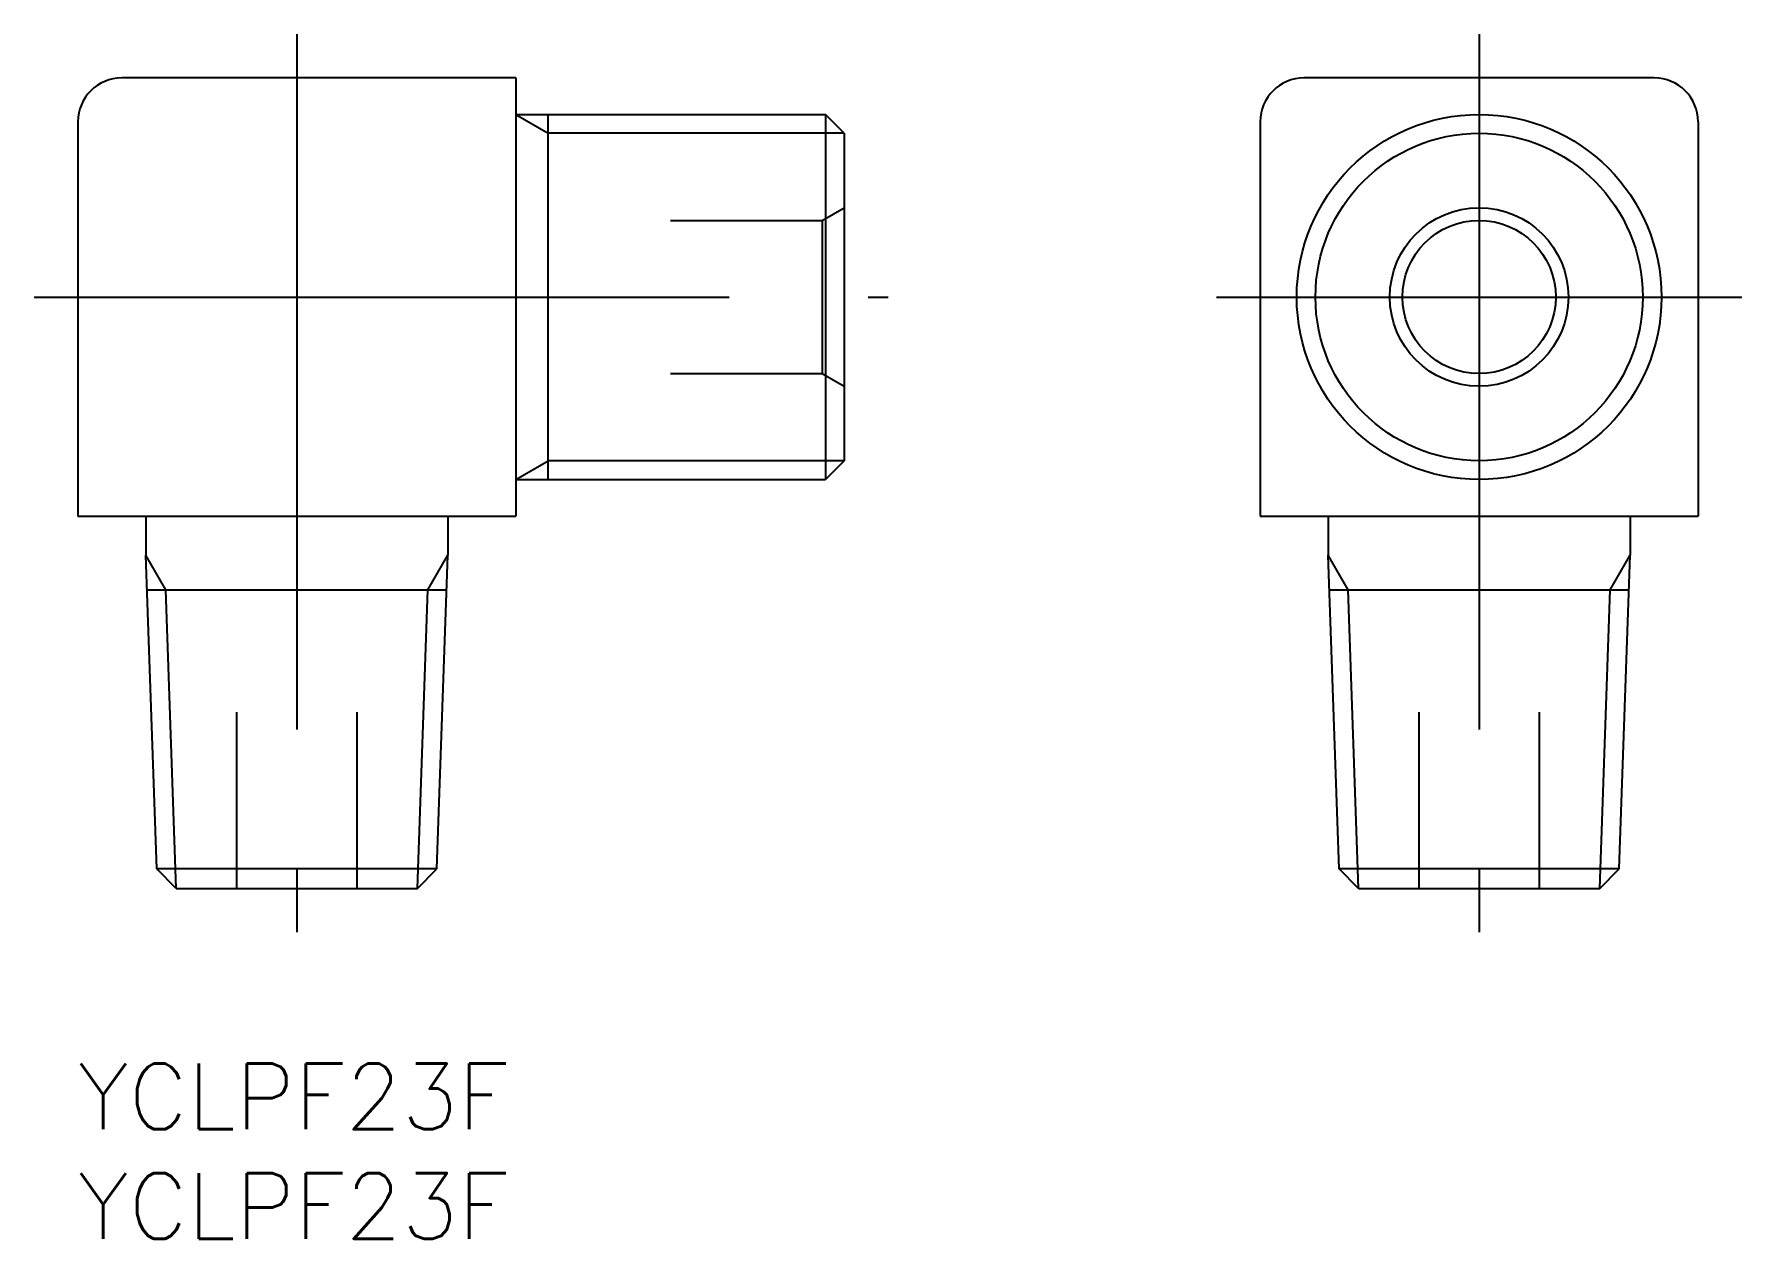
# Model space of a CAD drawing. Extents: x -12 to 66, y -43 to 12.
import ezdxf

# ---------------------------------------------------------------- set-up
doc = ezdxf.new("R2010")
doc.units = 0
doc.linetypes.add('CENTER', pattern=[50.8, 31.75, -6.35, 6.35, -6.35])
doc.linetypes.add('DASHED', pattern=[19.05, 12.7, -6.35])
doc.layers.get('0').update_dxf_attribs({"linetype": 'CONTINUOUS'})
doc.layers.add('CENTER', color=1, linetype='CENTER')
doc.styles.get("Standard").update_dxf_attribs({"font": 'txt.shx', "height": 3, "bigfont": 'bigfont.shx'})

msp = doc.modelspace()

# ---------------------------------------------------------------- linework, layer by layer
at = {"color": 7, "linetype": 'CONTINUOUS'}
for p, q in [((10, 10), (-8, 10)), ((10, 10), (10, -10)), ((62, 10), (46, 10)), ((-10, 8), (-10, -10)), ((10, 8.331), (24.144, 8.331)), ((11.483, -8.331), (11.483, 8.331)), ((24.144, 8.331), (24.144, -8.331)), ((25, 7.475), (24.144, 8.331)), ((44, 8), (44, -10)), ((64, 8), (64, -10)), ((25, 7.475), (25, -7.475)), ((25, -7.475), (24.144, -8.331)), ((10, -8.331), (24.144, -8.331)), ((-10, -10), (10, -10)), ((-6.9, -10), (-6.9, -11.783)), ((6.9, -10), (6.9, -11.783)), ((44, -10), (64, -10)), ((47.1, -10), (47.1, -11.783)), ((60.9, -10), (60.9, -11.783)), ((-6.4, -26.113), (-6.9, -11.783)), ((6.4, -26.113), (6.9, -11.783)), ((47.6, -26.113), (47.1, -11.783)), ((60.4, -26.113), (60.9, -11.783)), ((-6.845, -13.362), (6.845, -13.362)), ((47.155, -13.362), (60.845, -13.362)), ((6.4, -26.113), (-6.4, -26.113)), ((-5.513, -27), (-6.4, -26.113)), ((5.513, -27), (6.4, -26.113)), ((60.4, -26.113), (47.6, -26.113)), ((48.487, -27), (47.6, -26.113)), ((59.513, -27), (60.4, -26.113)), ((-5.513, -27), (5.513, -27)), ((48.487, -27), (59.513, -27))]:
    msp.add_line(p, q, dxfattribs=at)
at = {"color": 3, "linetype": 'CONTINUOUS'}
for p, q in [((10, 8.331), (11.483, 7.475)), ((25, 7.475), (11.483, 7.475)), ((10, -8.331), (11.483, -7.475)), ((25, -7.475), (11.483, -7.475)), ((-5.989, -13.362), (-6.9, -11.783)), ((5.989, -13.362), (6.9, -11.783)), ((48.011, -13.362), (47.1, -11.783)), ((59.989, -13.362), (60.9, -11.783)), ((-5.513, -27), (-5.989, -13.362)), ((5.513, -27), (5.989, -13.362)), ((48.487, -27), (48.011, -13.362)), ((59.513, -27), (59.989, -13.362))]:
    msp.add_line(p, q, dxfattribs=at)
at = {"color": 3, "linetype": 'DASHED'}
for p, q in [((24, 3.5), (25, 4.077)), ((17.072, 3.5), (24, 3.5)), ((24, 3.5), (24, -3.5)), ((17.072, -3.5), (24, -3.5)), ((24, -3.5), (25, -4.077)), ((-2.75, -27), (-2.75, -18.948)), ((2.75, -27), (2.75, -18.948)), ((51.25, -18.948), (51.25, -27)), ((56.75, -18.948), (56.75, -27))]:
    msp.add_line(p, q, dxfattribs=at)
at = {"color": 7, "linetype": 'CONTINUOUS'}
for radius in [8.331, 4.077, 3.5]:
    msp.add_circle((54, 0), radius, dxfattribs=at)
at = {"color": 3, "linetype": 'CONTINUOUS'}
msp.add_circle((54, 0), 7.475, dxfattribs=at)
at = {"color": 7, "linetype": 'CONTINUOUS'}
for centre, start, end in [((-8, 8), 90, 180), ((46, 8), 90, 180), ((62, 8), 0, 90)]:
    msp.add_arc(centre, 2, start, end, dxfattribs=at)
at = {"layer": 'CENTER', "color": 1, "linetype": 'CENTER'}
for p, q in [((0, 12), (0, -29)), ((54, 12), (54, -29)), ((-12, 0), (27, 0)), ((42, 0), (66, 0))]:
    msp.add_line(p, q, dxfattribs=at)

# ---------------------------------------------------------------- texts
at = {"color": 7, "linetype": 'CONTINUOUS'}
for p in [(-10, -38), (-10, -43)]:
    msp.add_text('YCLPF23F', height=3, dxfattribs=at).set_placement(p)

doc.saveas('drawing.dxf')
